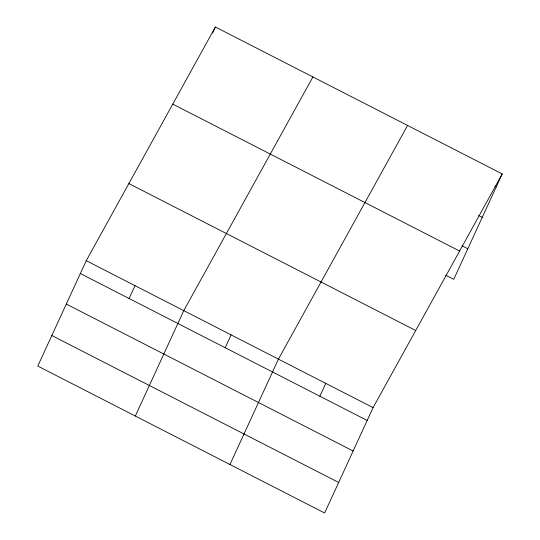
<?xml version="1.0" encoding="UTF-8"?>
<svg xmlns="http://www.w3.org/2000/svg" width="540" height="540" viewBox="0 0 540 540"><rect width="100%" height="100%" fill="white"/><g stroke="black" fill="none" stroke-linecap="round" stroke-linejoin="round"><path stroke-width="0.81" d="M86.252 260.685L37.78 366.066L324.621 513L373.093 407.619L502.22 173.934L215.379 27L86.252 260.685L373.093 407.619M212.598 33.048L215.379 27M129.107 298.512L135.014 285.667M135.304 416.023L183.775 310.642L312.903 76.957M225.2 347.733L231.107 334.888M229.966 464.515L278.431 359.127L407.565 125.442M319.856 396.218L325.762 383.373M502.22 173.934L453.749 279.315L445.615 275.15M494.829 186.017L496.314 186.779M478.568 215.419L482.267 217.316M461.876 245.747L467.795 248.778M172.766 104.119L459.608 251.046M128.864 183.573L415.706 330.5M80.345 273.53L367.18 420.464M66.299 304.067L353.14 451.001M51.827 335.529L338.668 482.463"/></g></svg>
